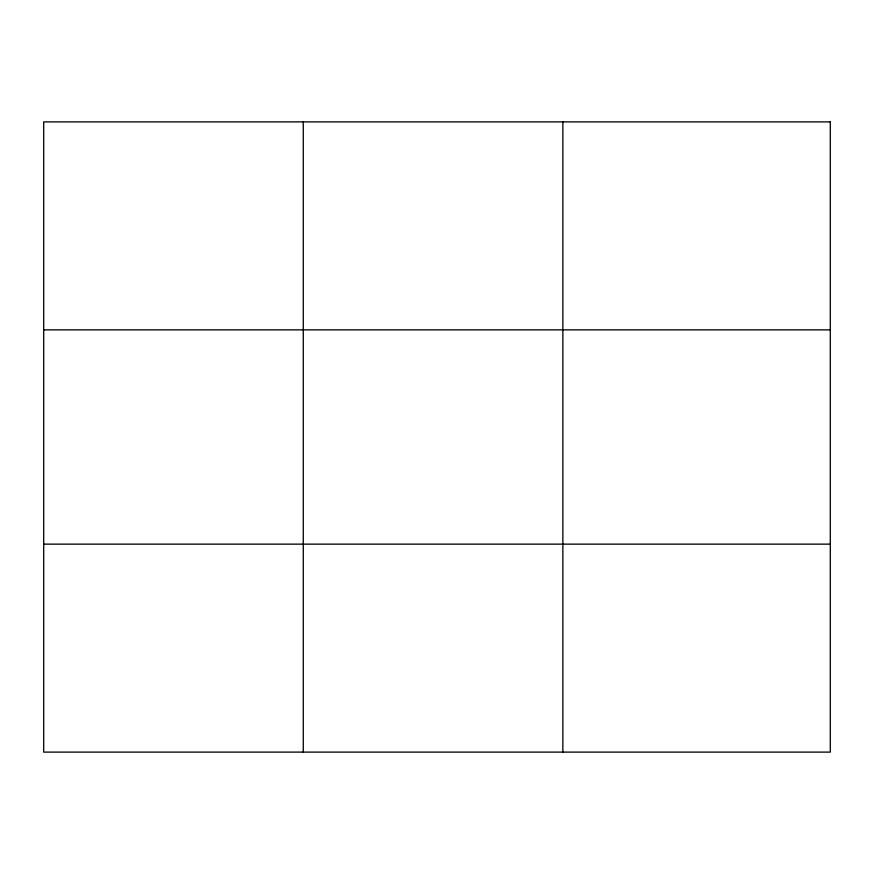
<?xml version="1.0" encoding="UTF-8"?>
<svg xmlns="http://www.w3.org/2000/svg" width="874" height="874" viewBox="0 0 874 874"><rect width="100%" height="100%" fill="white"/><g stroke="black" fill="none" stroke-linecap="round" stroke-linejoin="round"><path stroke-width="1.31" d="M303.278 752.11L303.278 121.89M562.856 752.11L562.856 121.89M43.7 329.859L830.3 329.859M43.7 544.141L830.3 544.141M830.3 121.89L830.3 752.11L43.7 752.11L43.7 121.89L830.3 121.89"/></g></svg>
